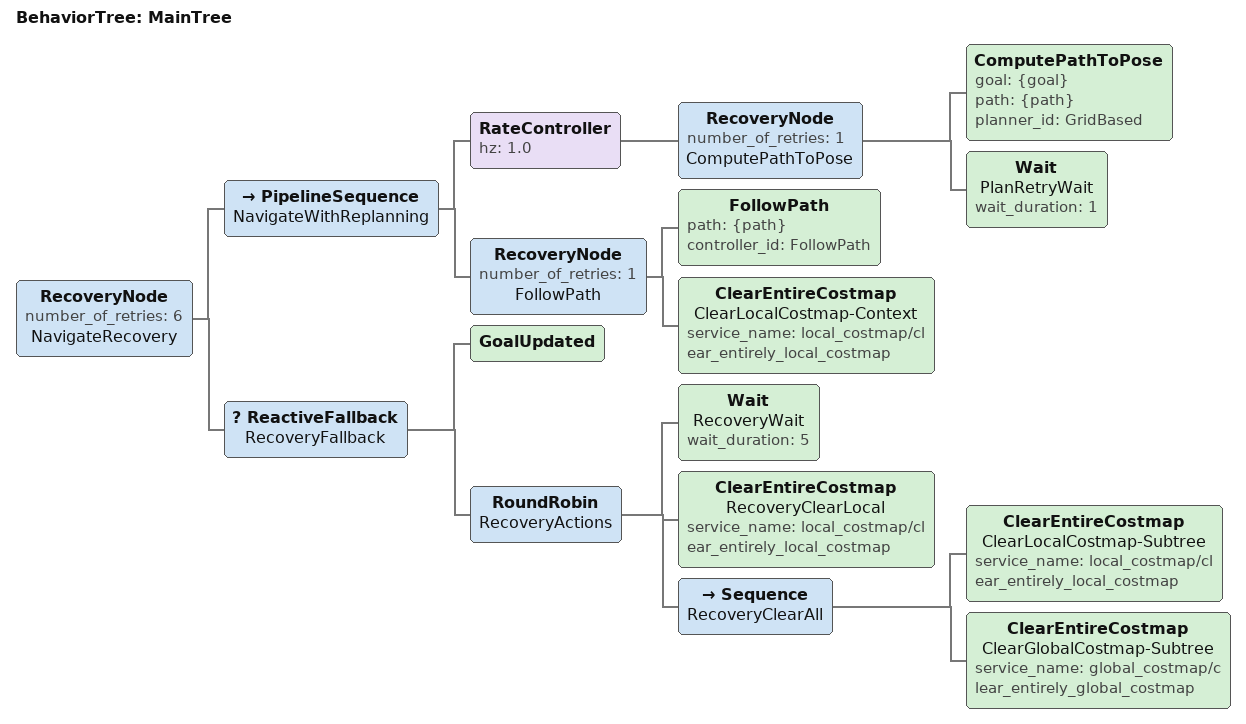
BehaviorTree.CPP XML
<root main_tree_to_execute="MainTree">
  <BehaviorTree ID="MainTree">
    <RecoveryNode number_of_retries="6" name="NavigateRecovery">
      <PipelineSequence name="NavigateWithReplanning">
        <RateController hz="1.0">
          <RecoveryNode number_of_retries="1" name="ComputePathToPose">
            <ComputePathToPose goal="{goal}" path="{path}" planner_id="GridBased"/>
            <Wait name="PlanRetryWait" wait_duration="1"/>
          </RecoveryNode>
        </RateController>
        <RecoveryNode number_of_retries="1" name="FollowPath">
          <FollowPath path="{path}" controller_id="FollowPath"/>
          <ClearEntireCostmap name="ClearLocalCostmap-Context" service_name="local_costmap/clear_entirely_local_costmap"/>
        </RecoveryNode>
      </PipelineSequence>
      <ReactiveFallback name="RecoveryFallback">
        <GoalUpdated/>
        <RoundRobin name="RecoveryActions">
          <Wait name="RecoveryWait" wait_duration="5"/>
          <ClearEntireCostmap name="RecoveryClearLocal" service_name="local_costmap/clear_entirely_local_costmap"/>
          <Sequence name="RecoveryClearAll">
            <ClearEntireCostmap name="ClearLocalCostmap-Subtree" service_name="local_costmap/clear_entirely_local_costmap"/>
            <ClearEntireCostmap name="ClearGlobalCostmap-Subtree" service_name="global_costmap/clear_entirely_global_costmap"/>
          </Sequence>
        </RoundRobin>
      </ReactiveFallback>
    </RecoveryNode>
  </BehaviorTree>
</root>
